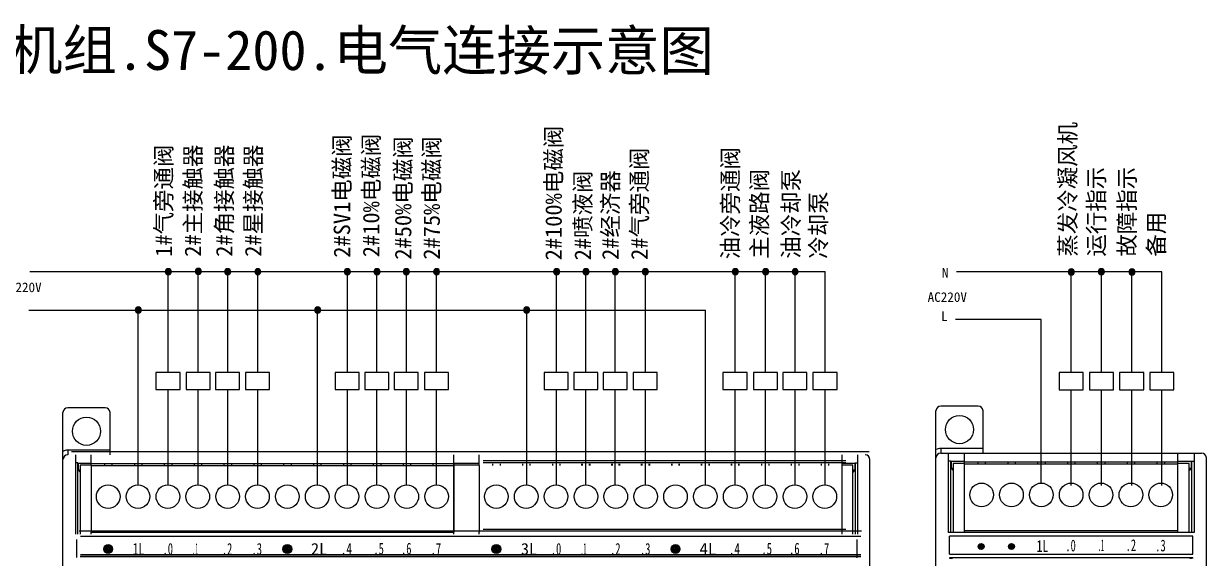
# Model space of a CAD drawing. Extents: x 375 to 979, y 140 to 363.
# Drawn here: x 543.6 to 744.8, y 271.8 to 362.7 of the extents above; entities that cross this region are included whole.
import ezdxf
from ezdxf.enums import TextEntityAlignment as Align

# ---------------------------------------------------------------- set-up
doc = ezdxf.new("R2010")
doc.units = 0
doc.header["$LTSCALE"] = 47.498
doc.header["$MEASUREMENT"] = 0
doc.layers.get('0').update_dxf_attribs({"linetype": 'CONTINUOUS'})
doc.layers.add('控制线', color=7, linetype='CONTINUOUS', lineweight=25)
doc.layers.add('文本', color=7, linetype='CONTINUOUS', lineweight=25)

# ---------------------------------------------------------------- blocks, each defined once
blk = doc.blocks.new('CAXBLOCK230', base_point=(492.26, -16.62))
at = {"layer": '控制线', "linetype": 'Continuous', "lineweight": 25}
blk.add_hatch(color=256, dxfattribs=at).paths.add_polyline_path([(1252.83, 322.31), (1252.31, 322.31), (1252.31, 322.23), (1252.33, 322.15), (1252.36, 322.08), (1252.41, 322.01), (1252.46, 321.94), (1252.52, 321.89), (1252.59, 321.85), (1252.67, 321.82), (1252.75, 321.8), (1252.83, 321.79), (1252.91, 321.8), (1252.99, 321.82), (1253.06, 321.85), (1253.13, 321.89), (1253.2, 321.94), (1253.25, 322.01), (1253.29, 322.08), (1253.32, 322.15), (1253.34, 322.23), (1253.35, 322.31)], flags=0)
for p, q in [((1252.83, 322.31), (1252.31, 322.31)), ((1253.35, 322.31), (1252.83, 322.31))]:
    blk.add_line(p, q, dxfattribs=at)
blk.add_arc((1252.83, 322.31), 0.52, 180, 360, dxfattribs=at)
blk = doc.blocks.new('CAXBLOCK231', base_point=(492.26, -16.62))
at = {"layer": '控制线', "linetype": 'Continuous', "lineweight": 25}
blk.add_hatch(color=256, dxfattribs=at).paths.add_polyline_path([(1252.83, 322.31), (1253.35, 322.31), (1253.34, 322.39), (1253.32, 322.47), (1253.29, 322.55), (1253.25, 322.62), (1253.2, 322.68), (1253.13, 322.73), (1253.06, 322.78), (1252.99, 322.81), (1252.91, 322.83), (1252.83, 322.83), (1252.75, 322.83), (1252.67, 322.81), (1252.59, 322.78), (1252.52, 322.73), (1252.46, 322.68), (1252.41, 322.62), (1252.36, 322.55), (1252.33, 322.47), (1252.31, 322.39), (1252.31, 322.31)], flags=0)
for p, q in [((1252.31, 322.31), (1252.83, 322.31)), ((1252.83, 322.31), (1253.35, 322.31))]:
    blk.add_line(p, q, dxfattribs=at)
blk.add_arc((1252.83, 322.31), 0.52, 0, 180, dxfattribs=at)
blk = doc.blocks.new('CAXBLOCK229', base_point=(1252.57, 322.31))
at = {"layer": '控制线', "linetype": 'Continuous', "lineweight": 25}
for name in ['CAXBLOCK231', 'CAXBLOCK230']:
    blk.add_blockref(name, (492.26, -16.62), dxfattribs=at)

msp = doc.modelspace()

# ---------------------------------------------------------------- linework, layer by layer
for p, q in [((544.65, 320.55), (679.98, 320.55)), ((568.2, 303.41), (568.2, 320.55)), ((573.31, 303.41), (573.31, 320.55)), ((578.33, 303.41), (578.33, 320.55)), ((583.44, 303.41), (583.44, 320.55)), ((598.69, 303.41), (598.69, 320.55)), ((603.71, 303.41), (603.71, 320.55)), ((608.73, 303.41), (608.73, 320.55)), ((613.86, 303.41), (613.86, 320.55)), ((634.26, 303.41), (634.26, 320.55)), ((639.27, 303.41), (639.27, 320.55)), ((644.28, 303.41), (644.28, 320.55)), ((649.39, 303.41), (649.39, 320.55)), ((664.67, 303.41), (664.67, 320.55)), ((669.85, 303.41), (669.85, 320.55)), ((674.86, 303.41), (674.86, 320.55)), ((679.98, 303.41), (679.98, 320.55)), ((721.86, 303.39), (721.86, 320.53)), ((727, 303.39), (727, 320.53)), ((732.15, 303.39), (732.15, 320.53)), ((737.28, 303.39), (737.28, 320.53)), ((544.5, 314.02), (629.2, 314.02)), ((563.09, 284.18), (563.09, 314.02)), ((593.6, 284.18), (593.6, 314.02)), ((629.2, 284.18), (629.2, 314.02)), ((659.6, 284.3), (659.6, 314.02)), ((568.2, 284.18), (568.2, 300.49)), ((573.31, 284.18), (573.31, 300.49)), ((578.33, 284.18), (578.33, 300.49)), ((583.44, 284.18), (583.44, 300.49)), ((598.69, 284.18), (598.69, 300.49)), ((603.71, 284.18), (603.71, 300.49)), ((608.73, 284.18), (608.73, 300.49)), ((613.86, 284.18), (613.86, 300.49)), ((634.26, 284.18), (634.26, 300.49)), ((639.27, 284.18), (639.27, 300.49)), ((644.28, 284.18), (644.28, 300.49)), ((649.39, 284.18), (649.39, 300.49)), ((664.67, 284.18), (664.67, 300.49)), ((669.85, 284.18), (669.85, 300.49)), ((674.86, 284.18), (674.86, 300.49)), ((679.98, 284.18), (679.98, 300.49)), ((721.86, 284.16), (721.86, 300.47)), ((727, 284.16), (727, 300.47)), ((732.15, 284.16), (732.15, 300.47)), ((737.28, 284.16), (737.28, 300.47))]:
    msp.add_line(p, q)
at = {"color": 7}
for p, q in [((550.31, 210.2), (550.31, 296.6)), ((557.51, 297.4), (551.11, 297.4)), ((558.31, 289.4), (558.31, 296.6)), ((698.84, 210.49), (698.84, 296.89)), ((706.04, 297.69), (699.64, 297.69)), ((706.84, 289.69), (706.84, 296.89)), ((558.31, 290.2), (551.11, 290.2)), ((551.11, 290.2), (551.11, 289.4)), ((687.48, 289.93), (551.78, 289.93)), ((706.84, 290.49), (699.64, 290.49)), ((699.64, 290.49), (699.64, 289.69)), ((552.41, 289.4), (552.41, 275.9)), ((552.81, 288.01), (552.41, 288.01)), ((552.81, 275.9), (552.81, 288.01)), ((552.85, 288), (552.85, 288.01)), ((552.85, 288), (555.1, 288)), ((552.87, 288), (552.87, 286.83)), ((555.1, 287.58), (555.1, 289.4)), ((616.82, 287.87), (555.1, 287.87)), ((557.37, 287.87), (557.37, 287.58)), ((558.64, 287.87), (558.64, 287.58)), ((562.45, 287.87), (562.45, 287.58)), ((563.72, 287.87), (563.72, 287.58)), ((567.53, 287.87), (567.53, 287.58)), ((568.8, 287.87), (568.8, 287.58)), ((572.61, 287.87), (572.61, 287.58)), ((573.88, 287.87), (573.88, 287.58)), ((577.69, 287.87), (577.69, 287.58)), ((578.96, 287.87), (578.96, 287.58)), ((582.77, 287.87), (582.77, 287.58)), ((584.04, 287.87), (584.04, 287.58)), ((587.85, 287.87), (587.85, 287.58)), ((589.12, 287.87), (589.12, 287.58)), ((592.93, 287.87), (592.93, 287.58)), ((594.2, 287.87), (594.2, 287.58)), ((598.01, 287.87), (598.01, 287.58)), ((599.28, 287.87), (599.28, 287.58)), ((603.09, 287.87), (603.09, 287.58)), ((604.36, 287.87), (604.36, 287.58)), ((608.17, 287.87), (608.17, 287.58)), ((609.44, 287.87), (609.44, 287.58)), ((613.25, 287.87), (613.25, 287.58)), ((616.8, 287.87), (616.8, 276.25)), ((616.82, 275.9), (616.82, 289.4)), ((616.82, 288), (621.14, 288)), ((621.14, 287.58), (621.14, 289.4)), ((621.79, 288.11), (683.51, 288.11)), ((683.52, 288.4), (621.8, 288.4)), ((623.41, 287.87), (623.41, 287.58)), ((624.68, 287.87), (624.68, 287.58)), ((628.49, 287.87), (628.49, 287.58)), ((629.76, 287.87), (629.76, 287.58)), ((633.57, 287.87), (633.57, 287.58)), ((634.84, 287.87), (634.84, 287.58)), ((638.54, 287.87), (638.54, 287.58)), ((638.65, 287.87), (638.65, 287.58)), ((639.81, 287.87), (639.81, 287.58)), ((639.92, 287.87), (639.92, 287.58)), ((643.62, 287.87), (643.62, 287.58)), ((643.73, 287.87), (643.73, 287.58)), ((644.89, 287.87), (644.89, 287.58)), ((645, 287.87), (645, 287.58)), ((648.7, 287.87), (648.7, 287.58)), ((648.81, 287.87), (648.81, 287.58)), ((649.97, 287.87), (649.97, 287.58)), ((650.08, 287.87), (650.08, 287.58)), ((653.82, 287.87), (653.82, 287.58)), ((653.89, 287.87), (653.89, 287.58)), ((655.09, 287.87), (655.09, 287.58)), ((655.16, 287.87), (655.16, 287.58)), ((658.9, 287.87), (658.9, 287.58)), ((658.97, 287.87), (658.97, 287.58)), ((660.17, 287.87), (660.17, 287.58)), ((660.24, 287.87), (660.24, 287.58)), ((663.98, 287.87), (663.98, 287.58)), ((664.05, 287.87), (664.05, 287.58)), ((665.25, 287.87), (665.25, 287.58)), ((665.32, 287.87), (665.32, 287.58)), ((669.13, 287.87), (669.13, 287.58)), ((669.13, 287.87), (669.13, 287.58)), ((670.4, 287.87), (670.4, 287.58)), ((670.4, 287.87), (670.4, 287.58)), ((674.21, 287.87), (674.21, 287.58)), ((674.21, 287.87), (674.21, 287.58)), ((675.48, 287.87), (675.48, 287.58)), ((675.48, 287.87), (675.48, 287.58)), ((679.29, 287.87), (679.29, 287.58)), ((679.29, 287.87), (679.29, 287.58)), ((680.56, 287.87), (680.56, 287.58)), ((682.84, 287.87), (682.84, 276.25)), ((682.86, 275.9), (682.86, 289.4)), ((682.86, 288), (685.08, 288)), ((685.05, 288), (685.05, 286.83)), ((685.08, 288), (685.08, 288.01)), ((685.11, 288.01), (685.51, 288.01)), ((685.11, 288.01), (685.11, 275.9)), ((685.51, 289.4), (685.51, 275.9)), ((687.61, 202.2), (687.61, 288.6)), ((699.64, 289.69), (744.04, 289.69)), ((700.94, 289.69), (700.94, 276.19)), ((701.37, 288.3), (700.94, 288.3)), ((701.34, 276.19), (701.34, 288.3)), ((701.37, 288.29), (701.37, 288.3)), ((701.37, 288.29), (703.68, 288.29)), ((701.4, 288.29), (701.4, 287.12)), ((703.68, 287.91), (701.78, 287.91)), ((701.78, 287.91), (701.78, 276.19)), ((703.68, 276.19), (703.68, 289.69)), ((740, 288.16), (703.68, 288.16)), ((703.68, 287.87), (740, 287.87)), ((705.96, 288.16), (705.96, 287.87)), ((707.23, 288.16), (707.23, 287.87)), ((711.04, 288.16), (711.04, 287.87)), ((712.31, 288.16), (712.31, 287.87)), ((716.12, 288.16), (716.12, 287.87)), ((717.39, 288.16), (717.39, 287.87)), ((721.2, 288.16), (721.2, 287.87)), ((722.47, 288.16), (722.47, 287.87)), ((726.28, 288.16), (726.28, 287.87)), ((727.55, 288.16), (727.55, 287.87)), ((731.36, 288.16), (731.36, 287.87)), ((732.63, 288.16), (732.63, 287.87)), ((736.44, 288.16), (736.44, 287.87)), ((737.71, 288.16), (737.71, 287.87)), ((740, 276.19), (740, 289.69)), ((740, 288.29), (742.3, 288.29)), ((741.89, 287.91), (740, 287.91)), ((741.89, 276.19), (741.89, 287.91)), ((742.28, 288.29), (742.28, 287.12)), ((742.3, 288.3), (742.74, 288.3)), ((742.3, 288.29), (742.3, 288.3)), ((742.34, 288.3), (742.34, 276.19)), ((742.74, 289.69), (742.74, 276.19)), ((744.84, 202.49), (744.84, 288.89)), ((552.87, 286.83), (553.26, 286.83)), ((552.87, 286.83), (553.26, 286.45)), ((555.1, 287.62), (553.26, 287.62)), ((553.26, 287.62), (553.26, 275.9)), ((555.08, 287.58), (616.8, 287.58)), ((555.08, 287.58), (555.08, 276.25)), ((621.14, 287.62), (616.82, 287.62)), ((621.12, 287.58), (621.12, 276.25)), ((684.67, 287.62), (682.86, 287.62)), ((684.67, 275.9), (684.67, 287.62)), ((684.67, 286.83), (685.05, 286.83)), ((685.05, 286.83), (684.67, 286.45)), ((701.4, 287.12), (701.78, 286.74)), ((701.4, 287.12), (701.78, 287.12)), ((741.89, 287.12), (742.28, 287.12)), ((742.28, 287.12), (741.89, 286.74)), ((686.18, 276.43), (553.08, 276.43)), ((555.08, 276.25), (616.8, 276.25)), ((555.1, 275.9), (555.1, 276.25)), ((621.14, 275.9), (621.14, 276.25)), ((621.79, 276.78), (683.51, 276.78)), ((742.74, 276.19), (700.94, 276.19)), ((703.68, 276.54), (740, 276.54)), ((552.62, 275), (552.62, 271.91)), ((686.03, 275.53), (553.28, 275.53)), ((685.36, 275), (685.36, 271.9)), ((742.54, 275.58), (701.13, 275.58)), ((701.13, 272.49), (701.13, 275.58)), ((706.01, 273.8), (707.01, 273.8)), ((706.02, 273.91), (707, 273.91)), ((706.03, 273.67), (706.99, 273.67)), ((706.06, 274.02), (706.96, 274.02)), ((706.08, 274.06), (706.08, 273.55)), ((706.12, 274.11), (706.91, 274.11)), ((706.2, 274.2), (706.2, 273.41)), ((706.25, 274.23), (706.77, 274.23)), ((706.32, 274.27), (706.32, 273.34)), ((706.43, 274.3), (706.43, 273.31)), ((706.5, 274.3), (706.5, 273.3)), ((706.61, 274.29), (706.61, 273.31)), ((706.73, 274.25), (706.73, 273.35)), ((706.83, 274.19), (706.83, 273.42)), ((706.93, 274.07), (706.93, 273.54)), ((711.17, 273.8), (712.17, 273.8)), ((711.18, 273.91), (712.16, 273.91)), ((711.19, 273.67), (712.15, 273.67)), ((711.22, 274.02), (712.12, 274.02)), ((711.24, 274.06), (711.24, 273.55)), ((711.27, 274.11), (712.07, 274.11)), ((711.36, 274.2), (711.36, 273.41)), ((711.41, 274.23), (711.93, 274.23)), ((711.48, 274.27), (711.48, 273.34)), ((711.59, 274.3), (711.59, 273.31)), ((711.65, 274.3), (711.65, 273.3)), ((711.77, 274.29), (711.77, 273.31)), ((711.89, 274.25), (711.89, 273.35)), ((711.99, 274.19), (711.99, 273.42)), ((712.09, 274.07), (712.09, 273.54)), ((742.54, 272.49), (742.54, 275.58)), ((686.04, 272.12), (553.21, 272.12)), ((686.04, 272.03), (553.21, 272.03)), ((553.28, 272.43), (686.03, 272.43)), ((701.13, 272.49), (742.54, 272.49)), ((742.54, 271.88), (701.14, 271.88)), ((701.14, 271.88), (701.14, 271.8)), ((701.14, 271.82), (701.36, 271.82)), ((701.14, 271.8), (701.36, 271.8)), ((701.36, 271.82), (701.5, 271.81)), ((701.5, 271.8), (701.36, 271.8)), ((701.6, 271.81), (701.5, 271.8)), ((701.5, 271.81), (701.6, 271.81)), ((701.6, 271.81), (701.64, 271.81)), ((701.64, 271.81), (701.6, 271.81)), ((706.1, 273.52), (706.92, 273.52)), ((706.2, 273.42), (706.83, 273.42)), ((711.26, 273.52), (712.08, 273.52)), ((711.36, 273.42), (711.99, 273.42)), ((742.07, 271.81), (742.04, 271.81)), ((742.04, 271.81), (742.07, 271.81)), ((742.07, 271.81), (742.17, 271.81)), ((742.17, 271.8), (742.07, 271.81)), ((742.17, 271.81), (742.32, 271.82)), ((742.32, 271.8), (742.17, 271.8)), ((742.54, 271.82), (742.32, 271.82)), ((742.54, 271.8), (742.32, 271.8)), ((742.49, 271.8), (742.49, 271.82)), ((742.54, 271.88), (742.54, 271.8))]:
    msp.add_line(p, q, dxfattribs=at)
at = {"flags": 128}
for points in [[(737.28, 320.53), (702.32, 320.53)], [(629.2, 314.02), (659.6, 314.02)], [(716.76, 284.59), (716.76, 312.39), (702.16, 312.39)]]:
    msp.add_lwpolyline(points, dxfattribs=at)
at = {"color": 7}
for centre, radius in [((554.31, 293.4), 2.4), ((702.84, 293.69), 2.4), ((558, 282.29), 2.01), ((563.08, 282.29), 2.01), ((568.16, 282.29), 2.01), ((573.24, 282.29), 2.01), ((578.32, 282.29), 2.01), ((583.4, 282.29), 2.01), ((588.48, 282.29), 2.01), ((593.56, 282.29), 2.01), ((598.64, 282.29), 2.01), ((603.72, 282.29), 2.01), ((608.8, 282.29), 2.01), ((613.88, 282.29), 2.01), ((624.04, 282.29), 2.01), ((629.12, 282.29), 2.01), ((634.2, 282.29), 2.01), ((639.28, 282.29), 2.01), ((644.36, 282.29), 2.01), ((649.44, 282.29), 2.01), ((654.52, 282.29), 2.01), ((659.6, 282.29), 2.01), ((664.68, 282.29), 2.01), ((669.76, 282.29), 2.01), ((674.84, 282.29), 2.01), ((679.92, 282.29), 2.01), ((706.6, 282.58), 2.01), ((711.68, 282.58), 2.01), ((716.76, 282.58), 2.01), ((721.84, 282.58), 2.01), ((726.92, 282.58), 2.01), ((732, 282.58), 2.01), ((737.08, 282.58), 2.01), ((557.99, 273.38), 0.75), ((557.99, 273.38), 0.625), ((557.99, 273.38), 0.5), ((557.99, 273.38), 0.375), ((588.48, 273.38), 0.75), ((588.48, 273.38), 0.625), ((588.48, 273.38), 0.5), ((588.48, 273.38), 0.375), ((624.04, 273.38), 0.75), ((624.04, 273.38), 0.625), ((624.04, 273.38), 0.5), ((624.04, 273.38), 0.375), ((654.53, 273.38), 0.75), ((654.53, 273.38), 0.625), ((654.53, 273.38), 0.5), ((654.53, 273.38), 0.375), ((706.51, 273.8), 0.5), ((711.67, 273.8), 0.5), ((557.99, 273.38), 0.25), ((557.99, 273.38), 0.125), ((588.48, 273.38), 0.25), ((588.48, 273.38), 0.125), ((624.04, 273.38), 0.25), ((624.04, 273.38), 0.125), ((654.53, 273.38), 0.25), ((654.53, 273.38), 0.125)]:
    msp.add_circle(centre, radius, dxfattribs=at)
for centre, radius, start, end in [((551.11, 296.6), 0.8, 90, 180), ((557.51, 296.6), 0.8, 0, 90), ((699.64, 296.89), 0.8, 90, 180), ((706.04, 296.89), 0.8, 0, 90), ((551.11, 288.6), 1.6, 90, 120), ((699.64, 288.89), 1.6, 90, 120), ((551.11, 288.6), 0.8, 90, 180), ((686.81, 288.6), 0.8, 0, 90), ((699.64, 288.89), 0.8, 90, 180), ((744.04, 288.89), 0.8, 0, 90)]:
    msp.add_arc(centre, radius, start, end, dxfattribs=at)
at = {"layer": '控制线', "linetype": 'Continuous', "lineweight": 25}
for points in [[(566.13, 303.41), (566.13, 300.49), (570.22, 300.49), (570.22, 303.41), (566.13, 303.41)], [(571.24, 303.41), (571.24, 300.49), (575.33, 300.49), (575.33, 303.41), (571.24, 303.41)], [(576.26, 303.41), (576.26, 300.49), (580.36, 300.49), (580.36, 303.41), (576.26, 303.41)], [(581.37, 303.41), (581.37, 300.49), (585.47, 300.49), (585.47, 303.41), (581.37, 303.41)], [(596.62, 303.41), (596.62, 300.49), (600.71, 300.49), (600.71, 303.41), (596.62, 303.41)], [(601.64, 303.41), (601.64, 300.49), (605.73, 300.49), (605.73, 303.41), (601.64, 303.41)], [(606.66, 303.41), (606.66, 300.49), (610.76, 300.49), (610.76, 303.41), (606.66, 303.41)], [(611.79, 303.41), (611.79, 300.49), (615.89, 300.49), (615.89, 303.41), (611.79, 303.41)], [(632.19, 303.41), (632.19, 300.49), (636.28, 300.49), (636.28, 303.41), (632.19, 303.41)], [(637.2, 303.41), (637.2, 300.49), (641.29, 300.49), (641.29, 303.41), (637.2, 303.41)], [(642.21, 303.41), (642.21, 300.49), (646.3, 300.49), (646.3, 303.41), (642.21, 303.41)], [(647.32, 303.41), (647.32, 300.49), (651.42, 300.49), (651.42, 303.41), (647.32, 303.41)], [(662.6, 303.41), (662.6, 300.49), (666.69, 300.49), (666.69, 303.41), (662.6, 303.41)], [(667.78, 303.41), (667.78, 300.49), (671.88, 300.49), (671.88, 303.41), (667.78, 303.41)], [(672.79, 303.41), (672.79, 300.49), (676.88, 300.49), (676.88, 303.41), (672.79, 303.41)], [(677.91, 303.41), (677.91, 300.49), (682, 300.49), (682, 303.41), (677.91, 303.41)], [(719.79, 303.39), (719.79, 300.47), (723.88, 300.47), (723.88, 303.39), (719.79, 303.39)], [(724.93, 303.39), (724.93, 300.47), (729.03, 300.47), (729.03, 303.39), (724.93, 303.39)], [(730.08, 303.39), (730.08, 300.47), (734.18, 300.47), (734.18, 303.39), (730.08, 303.39)], [(735.21, 303.39), (735.21, 300.47), (739.31, 300.47), (739.31, 303.39), (735.21, 303.39)]]:
    msp.add_lwpolyline(points, dxfattribs=at)

# ---------------------------------------------------------------- block references
for p in [(567.96, 320.53), (573.07, 320.59), (578.09, 320.53), (583.2, 320.53), (598.45, 320.53), (603.47, 320.53), (608.49, 320.53), (613.6, 320.53), (634.02, 320.53), (639.03, 320.53), (644.04, 320.53), (649.15, 320.53), (664.43, 320.53), (669.61, 320.53), (674.62, 320.53), (721.6, 320.51), (726.73, 320.53), (731.91, 320.51), (562.85, 314.02), (593.36, 314.02), (628.96, 314.02)]:
    msp.add_blockref('CAXBLOCK229', p, dxfattribs=at)

# ---------------------------------------------------------------- texts
at = {"color": 7, "linetype": 'ByBlock'}
for s, width, p, p2 in [('1L', 0.75, (562.17, 272.4), (564.17, 272.4)), ('.0', 1.06875, (567.25, 272.4), (569.03, 272.4)), ('.1', 0.773437, (572.3, 272.4), (573.33, 272.4)), ('.2', 0.890625, (577.34, 272.4), (579.12, 272.4)), ('.3', 0.890625, (582.38, 272.4), (584.17, 272.4)), ('2L', 0.825, (592.51, 272.4), (595.26, 272.4)), ('.4', 0.953125, (597.57, 272.4), (599.47, 272.4)), ('.5', 0.890625, (603.13, 272.45), (604.91, 272.45)), ('.6', 0.890625, (607.82, 272.45), (609.6, 272.45)), ('.7', 0.890625, (612.87, 272.4), (614.65, 272.4)), ('3L', 0.825, (628.22, 272.4), (630.97, 272.4)), ('.0', 1.06875, (633.31, 272.4), (635.09, 272.4)), ('.1', 0.773438, (638.35, 272.4), (639.38, 272.4)), ('.2', 0.890625, (643.39, 272.4), (645.17, 272.4)), ('.3', 0.890625, (648.47, 272.4), (650.26, 272.4)), ('4L', 0.8625, (658.6, 272.4), (661.47, 272.4)), ('.4', 0.953125, (663.59, 272.4), (665.5, 272.4)), ('.5', 0.890625, (669.15, 272.45), (670.94, 272.45)), ('.6', 0.890625, (673.84, 272.45), (675.63, 272.45)), ('.7', 0.890625, (678.89, 272.4), (680.67, 272.4)), ('1L', 0.75, (715.95, 272.89), (717.95, 272.89)), ('.0', 1.06875, (720.85, 272.98), (722.63, 272.98)), ('.1', 0.773438, (726.41, 273.03), (727.44, 273.03)), ('.2', 0.890625, (731.1, 273.03), (732.88, 273.03)), ('.3', 0.890625, (736.14, 272.98), (737.92, 272.98))]:
    msp.add_text(s, height=2, dxfattribs=dict(at, width=width)).set_placement(p, p2, align=Align.FIT)
at = {"layer": '文本', "linetype": 'Continuous', "lineweight": 25, "attachment_point": 1}
for s, insert, char_height, rotation in [('{\\fSimHei|b0|i0|c134|p34;双级压缩并联螺杆机组.S7-200.电气连接示意图}', (467.1, 361.73), 6.7738, 359.9403), ('{\\fSimHei|b0|i0|c134|p34;2#100%电磁阀}', (632.37, 322.46), 2.8, 90), ('{\\fSimHei|b0|i0|c134|p34;蒸发冷凝风机}', (719.85, 323.09), 2.8, 90), ('{\\fSimHei|b0|i0|c134|p34;2#SV1电磁阀}', (596.37, 322.91), 2.8, 90), ('{\\fSimHei|b0|i0|c134|p34;2#10%电磁阀}', (601.33, 323), 2.8, 90), ('{\\fSimHei|b0|i0|c134|p34;2#50%电磁阀}', (606.77, 322.58), 2.8, 90), ('{\\fSimHei|b0|i0|c134|p34;2#75%电磁阀}', (611.63, 322.58), 2.8, 90), ('{\\fSimHei|b0|i0|c134|p34;1#气旁通阀}', (566.04, 323.07), 2.8, 90), ('{\\fSimHei|b0|i0|c134|p34;2#主接触器}', (571.01, 323.07), 2.8, 90), ('{\\fSimHei|b0|i0|c134|p34;2#角接触器}', (576.34, 323.07), 2.8, 90), ('{\\fSimHei|b0|i0|c134|p34;2#星接触器}', (581.27, 323.07), 2.8, 90), ('{\\fSimHei|b0|i0|c134|p34;2#气旁通阀}', (646.97, 322.54), 2.8, 90), ('{\\fSimHei|b0|i0|c134|p34;油冷旁通阀}', (662.45, 322.64), 2.8, 90), ('{\\fSimHei|b0|i0|c134|p34;运行指示}', (724.71, 323.09), 2.8, 90), ('{\\fSimHei|b0|i0|c134|p34;故障指示}', (729.93, 323.09), 2.8, 90), ('{\\fSimHei|b0|i0|c134|p34;2#喷液阀}', (637.34, 322.46), 2.8, 90), ('{\\fSimHei|b0|i0|c134|p34;2#经济器}', (642.04, 322.54), 2.8, 90), ('{\\fSimHei|b0|i0|c134|p34;主液路阀}', (667.4, 322.73), 2.8, 90), ('{\\fSimHei|b0|i0|c134|p34;油冷却泵}', (672.77, 322.73), 2.8, 90), ('{\\fSimHei|b0|i0|c134|p34;冷却泵}', (677.44, 322.73), 2.8, 90), ('{\\fSimHei|b0|i0|c134|p34;备用}', (734.9, 323.09), 2.8, 90)]:
    msp.add_mtext(s, dxfattribs=dict(at, insert=insert, char_height=char_height, rotation=rotation))
at = {"layer": '文本', "linetype": 'Continuous', "lineweight": 25, "char_height": 1.638, "attachment_point": 1}
for s, insert in [('{\\fSimHei|b0|i0|c134|p34;N}', (699.85, 321.17)), ('\\fSimHei|b0|i0|p34;AC220V', (539.99, 318.7)), ('\\fSimHei|b0|i0|p34;AC220V', (697.42, 317.04)), ('{\\fSimHei|b0|i0|c134|p34;L}', (699.72, 313.78))]:
    msp.add_mtext(s, dxfattribs=dict(at, insert=insert))

doc.saveas('drawing.dxf')
